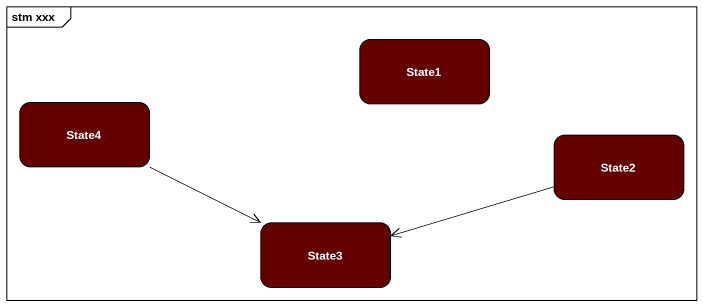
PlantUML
@startuml
mainframe stm xxx
hide empty description
state State1 #640000
state State4 #640000
state State2 #640000
state State3 #640000
State4 -right-> State3
State2 -left-> State3
@enduml
